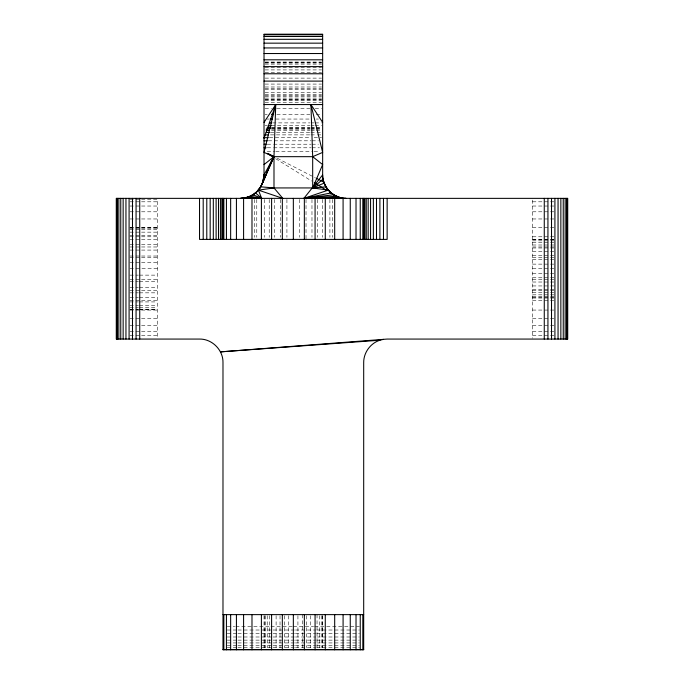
<?xml version="1.0" encoding="UTF-8"?>
<svg xmlns="http://www.w3.org/2000/svg" width="684" height="684" viewBox="0 0 684 684"><rect width="100%" height="100%" fill="white"/><g stroke="black" fill="none" stroke-linecap="round" stroke-linejoin="round"><path stroke-width="0.51" stroke-dasharray="3.42 2.56" d="M265.093 62.047L321.583 62.047M265.093 62.287L321.583 62.287M265.093 62.979L321.583 62.979M265.093 64.125L321.583 64.125M265.093 67.63L321.583 67.63M265.093 69.905L321.583 69.905M265.093 72.453L321.583 72.453M265.093 78.121L321.583 78.121M265.093 84.081L321.583 84.081M265.093 86.988L321.583 86.988M265.093 88.441L321.583 88.441M265.093 89.749L321.583 89.749M265.093 92.306L321.583 92.306M265.093 94.58L321.583 94.58M265.093 95.598L321.583 95.598M265.093 96.521L321.583 96.521M265.093 98.077L321.583 98.077M265.093 99.223L321.583 99.223M265.093 99.924L321.583 99.924M265.093 100.155L321.583 100.155M265.093 102.395L321.583 102.395M265.093 108.67L271.488 108.67M276.815 108.67L309.861 108.67M315.187 108.67L321.583 108.67M265.093 114.271L267.222 114.271M276.815 114.271L309.861 114.271M316.256 114.271L321.583 114.271M267.222 119.05L269.351 119.05M275.746 119.05L309.861 119.05M316.256 119.05L318.385 119.05M272.548 122.898L309.861 122.898M310.929 122.898L314.127 122.898M315.187 122.898L321.583 122.898M265.093 125.711L267.222 125.711M271.488 125.711L309.861 125.711M310.929 125.711L314.127 125.711M315.187 125.711L321.583 125.711M271.488 127.429L309.861 127.429M310.929 127.429L315.187 127.429M316.256 127.429L321.583 127.429M271.488 128.002L309.861 128.002M310.929 128.002L315.187 128.002M316.256 128.002L321.583 128.002M271.488 128.293L309.861 128.293M310.929 128.293L315.187 128.293M316.256 128.293L321.583 128.293M271.488 129.156L309.861 129.156M310.929 129.156L315.187 129.156M316.256 129.156L321.583 129.156M271.488 130.558L309.861 130.558M310.929 130.558L315.187 130.558M316.256 130.558L321.583 130.558M270.419 132.482L309.861 132.482M310.929 132.482L321.583 132.482M270.419 134.876L309.861 134.876M310.929 134.876L316.256 134.876M317.325 134.876L321.583 134.876M269.351 137.672L309.861 137.672M314.127 137.672L321.583 137.672M268.29 140.81L310.929 140.81M311.989 140.81L318.385 140.81M267.222 144.213L272.548 144.213M273.617 144.213L310.929 144.213M311.989 144.213L318.385 144.213M267.222 147.787L272.548 147.787M273.617 147.787L310.929 147.787M311.989 147.787L319.454 147.787M267.222 151.455L274.686 151.455M275.746 151.455L313.058 151.455M314.127 151.455L319.454 151.455M129.96 199.224L140.485 199.224M141.537 199.224L157.32 199.224L157.32 338.007M129.96 201.806L140.485 201.806M141.537 201.806L157.32 201.806M532.545 201.806L553.86 201.806M129.96 206.029L140.485 206.029M141.537 206.029L157.32 206.029M532.545 206.029L553.86 206.029M129.96 211.801L140.485 211.801M141.537 211.801L157.32 211.801M532.545 211.801L553.86 211.801M129.96 218.966L140.485 218.966M141.537 218.966L157.32 218.966M532.545 218.966L553.86 218.966M129.96 227.362L140.485 227.362M141.537 227.362L157.32 227.362M532.545 227.362L553.86 227.362M129.96 227.678L140.485 227.678M141.537 227.678L157.32 227.678M129.96 228.182L140.485 228.182M141.537 228.182L157.32 228.182M129.96 229.687L140.485 229.687M141.537 229.687L157.32 229.687M129.96 232.15L140.485 232.15M141.537 232.15L157.32 232.15M129.96 235.51L140.485 235.51M141.537 235.51L157.32 235.51M129.96 236.775L140.485 236.775M141.537 236.775L157.32 236.775M532.545 236.775L553.86 236.775M532.545 239.4L553.86 239.4M129.96 239.691L140.485 239.691M141.537 239.691L157.32 239.691M532.545 239.759L553.86 239.759M532.545 240.836L553.86 240.836M532.545 242.598L553.86 242.598M129.96 244.59L140.485 244.59M141.537 244.59L157.32 244.59M532.545 245L553.86 245M129.96 246.975L140.485 246.975M141.537 246.975L157.32 246.975M532.545 246.975L553.86 246.975M532.545 247.984L553.86 247.984M129.96 250.079L140.485 250.079M141.537 250.079L157.32 250.079M532.545 251.481L553.86 251.481M532.545 255.406L553.86 255.406M129.96 256.03L140.485 256.03M141.537 256.03L157.32 256.03M129.96 257.706L140.485 257.706M141.537 257.706L157.32 257.706M532.545 257.706L553.86 257.706M532.545 259.655L553.86 259.655M129.96 262.297L140.485 262.297M141.537 262.297L157.32 262.297M532.545 264.127L553.86 264.127M129.96 268.718L157.32 268.718M532.545 268.718L553.86 268.718M532.545 273.301L553.86 273.301M129.96 275.13L138.382 275.13M139.433 275.13L157.32 275.13M532.545 277.772L553.86 277.772M129.96 279.722L140.485 279.722M141.537 279.722L157.32 279.722M532.545 279.722L553.86 279.722M129.96 281.398L138.382 281.398M139.433 281.398L157.32 281.398M532.545 282.022L553.86 282.022M532.545 285.946L553.86 285.946M129.96 287.348L138.382 287.348M139.433 287.348L157.32 287.348M532.545 289.443L553.86 289.443M129.96 290.452L140.485 290.452M141.537 290.452L157.32 290.452M532.545 290.452L553.86 290.452M532.545 292.427L553.86 292.427M129.96 292.837L138.382 292.837M139.433 292.837L157.32 292.837M532.545 294.83L553.86 294.83M532.545 296.591L553.86 296.591M129.96 297.737L138.382 297.737M139.433 297.737L157.32 297.737M532.545 297.668L553.86 297.668M532.545 298.027L553.86 298.027M129.96 300.652L140.485 300.652M141.537 300.652L157.32 300.652M532.545 300.652L553.86 300.652M129.96 301.918L138.382 301.918M139.433 301.918L157.32 301.918M129.96 305.278L138.382 305.278M139.433 305.278L157.32 305.278M129.96 307.749L138.382 307.749M139.433 307.749L157.32 307.749M129.96 309.245L138.382 309.245M139.433 309.245L157.32 309.245M129.96 309.758L138.382 309.758M139.433 309.758L157.32 309.758M129.96 310.066L140.485 310.066M141.537 310.066L157.32 310.066M532.545 310.066L553.86 310.066M129.96 318.462L140.485 318.462M141.537 318.462L157.32 318.462M532.545 318.462L553.86 318.462M129.96 325.635L140.485 325.635M141.537 325.635L157.32 325.635M532.545 325.635L553.86 325.635M129.96 331.398L140.485 331.398M141.537 331.398L157.32 331.398M532.545 331.398L553.86 331.398M129.96 335.622L140.485 335.622M141.537 335.622L157.32 335.622M532.545 335.622L553.86 335.622M227.25 626.347L234.706 626.347M235.775 626.347L269.889 626.347M270.95 626.347L292.273 626.347M293.342 626.347L313.588 626.347M314.657 626.347L359.425 626.347M227.25 630.015L236.844 630.015M237.904 630.015L272.018 630.015M273.087 630.015L294.402 630.015M295.471 630.015L315.726 630.015M316.786 630.015L359.425 630.015M227.25 633.598L236.844 633.598M237.904 633.598L272.018 633.598M273.087 633.598L294.402 633.598M295.471 633.598L315.726 633.598M316.786 633.598L359.425 633.598M227.25 636.992L236.844 636.992M237.904 636.992L272.018 636.992M273.087 636.992L294.402 636.992M295.471 636.992L315.726 636.992M316.786 636.992L359.425 636.992M227.25 640.13L236.844 640.13M237.904 640.13L272.018 640.13M273.087 640.13L294.402 640.13M295.471 640.13L315.726 640.13M316.786 640.13L359.425 640.13M227.25 642.934L236.844 642.934M237.904 642.934L272.018 642.934M273.087 642.934L294.402 642.934M295.471 642.934L315.726 642.934M316.786 642.934L359.425 642.934M227.25 645.32L236.844 645.32M237.904 645.32L272.018 645.32M273.087 645.32L294.402 645.32M295.471 645.32L315.726 645.32M316.786 645.32L359.425 645.32M227.25 647.244L236.844 647.244M237.904 647.244L272.018 647.244M273.087 647.244L294.402 647.244M295.471 647.244L315.726 647.244M316.786 647.244L359.425 647.244M277.311 158.278L315.264 177.772M275.703 158.714L311.647 181.046M532.545 200.087L532.545 338.204M332.373 199.412L332.373 237.297M329.902 199.412L329.902 237.297M322.651 615.686L322.651 647.671M322.361 199.412L322.361 237.297M322.292 615.686L322.292 647.671M321.215 615.686L321.215 647.671M319.454 615.686L319.454 647.671M317.462 199.412L317.462 237.297M317.051 614.625L317.051 647.671M311.972 199.412L311.972 237.297M310.57 615.686L310.57 647.671M306.646 615.686L306.646 647.671M306.022 199.412L306.022 239.4M302.396 614.625L302.396 647.671M299.754 199.412L299.754 237.297M297.925 615.686L297.925 647.671M288.751 615.686L288.751 647.671M286.921 199.412L286.921 237.297M284.279 615.686L284.279 647.671M280.654 199.412L280.654 237.297M280.03 615.686L280.03 647.671M276.105 615.686L276.105 647.671M274.703 199.412L274.703 237.297M269.624 615.686L269.624 647.671M269.214 199.412L269.214 237.297M267.222 615.686L267.222 647.671M265.46 615.686L265.46 647.671M264.315 199.412L264.315 237.297M264.383 615.686L264.383 647.671M264.024 615.686L264.024 647.671M256.774 199.412L256.774 237.297M254.311 199.412L254.311 237.297"/><path stroke-width="1.03" d="M322.651 122.376L310.929 104.558L322.651 152.395L312.682 156.67L273.993 156.67C264.956 170.111 264.503 195.316 244.239 198.069C249.746 197.231 254.704 194.222 258.415 190.126L282.783 198.36L273.993 187.938L273.993 156.67L275.746 104.558L264.024 122.376M273.993 187.938L258.415 190.126L261.681 198.36L247.146 197.419L240.571 198.36L261.681 198.36L255.577 192.931L254.354 193.88L257.158 191.494L260.766 186.835L273.993 187.938L312.682 187.938L328.26 190.126L303.893 198.36L333.655 194.778L339.529 197.419L342.761 198.121L303.893 198.36L322.651 174.907C322.438 187.442 333.553 198.617 346.104 198.36C333.578 198.634 322.352 187.459 322.651 174.907L322.651 34.2L264.024 34.2L264.024 174.907L263.733 178.575L261.818 184.706M264.024 174.907L262.878 182.158L264.024 174.907L273.993 156.67L264.024 152.395L275.746 104.558L264.024 138.322M263.639 179.114L261.827 184.748M325.909 186.835L312.682 187.938L322.651 164.588L312.682 156.67L310.929 104.558M264.024 164.588L273.993 156.67L260.766 186.835L257.158 191.494L258.415 190.126M260.766 186.835L273.993 156.67M259.544 188.69L261.468 185.552M312.682 156.67L312.682 187.938L323.036 179.114M255.577 192.931L251.216 195.804L253.02 194.778L261.681 198.36L250.199 196.291L243.914 198.121M247.822 197.214L253.02 194.778M312.682 187.938L324.139 183.132M379.894 340.213C370.446 343.214 363.623 352.602 363.691 362.52L363.691 649.8L222.984 649.8L222.984 362.52C223.223 349.986 212.066 338.828 199.531 339.067L116.28 339.067L116.28 198.36L567.72 198.36L567.72 339.067L387.144 339.067L220.428 351.875L379.894 340.213L383.476 339.358M339.529 197.419L303.893 198.36L331.099 192.931L335.459 195.804M240.571 198.36L243.324 198.146M303.893 198.36L336.477 196.291M264.024 34.781L322.651 34.781M264.024 36.491L322.651 36.491M264.024 39.313L322.651 39.313M264.024 43.16L322.651 43.16M264.024 47.94L322.651 47.94M264.024 53.532L322.651 53.532M264.024 59.807L322.651 59.807M264.024 66.613L322.651 66.613M264.024 73.769L322.651 73.769M264.024 81.105L322.651 81.105M264.024 104.558L322.651 104.558M273.617 108.67L275.746 108.67M271.488 114.271L273.617 114.271M270.419 119.05L272.548 119.05M269.351 122.898L271.488 122.898M268.29 125.711L271.488 125.711M267.222 127.429L270.419 127.429M267.222 128.002L270.419 128.002M267.222 128.293L270.419 128.293M266.153 129.156L269.351 129.156M266.153 130.558L269.351 130.558M266.153 132.482L269.351 132.482M265.093 134.876L268.29 134.876M264.024 137.672L268.29 137.672M264.024 140.81L267.222 140.81M264.024 144.213L266.153 144.213M264.024 147.787L266.153 147.787M222.984 614.625L363.691 614.625M222.984 649.509L363.691 649.509M267.82 153.404L273.514 156.328M316.213 178.259L323.797 182.158L327.132 188.69L332.321 193.88L329.62 192.204M267.615 153.686L273.908 157.594M314.349 182.713L326.926 190.528M322.942 178.575L323.797 182.158M567.429 198.36L567.429 339.067M566.574 198.36L566.574 339.067M565.164 198.36L565.164 339.067M563.24 198.36L563.24 339.067M560.854 198.36L560.854 339.067M558.05 198.36L558.05 339.067M554.912 198.36L554.912 339.067M551.518 198.36L551.518 339.067M547.935 198.36L547.935 339.067M544.267 198.36L544.267 339.067M387.144 198.36L387.144 239.4L199.531 239.4L199.531 198.36M383.476 198.36L383.476 239.4M379.894 198.36L379.894 239.4M376.499 198.36L376.499 239.4M373.361 198.36L373.361 239.4M370.566 198.36L370.566 239.4M368.172 198.36L368.172 239.4M366.248 198.36L366.248 239.4M364.837 198.36L364.837 239.4M363.982 198.36L363.982 239.4M363.691 198.36L363.691 239.4M362.828 198.36L362.828 239.4M362.828 614.625L362.828 649.8M360.246 198.36L360.246 239.4M360.246 614.625L360.246 649.8M356.022 198.36L356.022 239.4M356.022 614.625L356.022 649.8M350.259 198.36L350.259 239.4M350.259 614.625L350.259 649.8M343.086 198.36L343.086 239.4M343.086 614.625L343.086 649.8M334.69 198.36L334.69 239.4M334.69 614.625L334.69 649.8M325.276 198.36L325.276 239.4M325.276 614.625L325.276 649.8M315.076 198.36L315.076 239.4M315.076 614.625L315.076 649.8M304.346 198.36L304.346 239.4M304.346 614.625L304.346 649.8M293.342 198.36L293.342 239.4M293.342 614.625L293.342 649.8M282.33 198.36L282.33 239.4M282.33 614.625L282.33 649.8M271.599 198.36L271.599 239.4M271.599 614.625L271.599 649.8M261.399 198.36L261.399 239.4M261.399 614.625L261.399 649.8M251.986 198.36L251.986 239.4M251.986 614.625L251.986 649.8M243.589 198.36L243.589 239.4M243.589 614.625L243.589 649.8M236.425 198.36L236.425 239.4M236.425 614.625L236.425 649.8M230.653 198.36L230.653 239.4M230.653 614.625L230.653 649.8M226.43 198.36L226.43 239.4M226.43 614.625L226.43 649.8M223.848 198.36L223.848 239.4M223.848 614.625L223.848 649.8M222.984 198.36L222.984 239.4M222.693 198.36L222.693 239.4M221.838 198.36L221.838 239.4M220.428 198.36L220.428 239.4M218.504 198.36L218.504 239.4M216.118 198.36L216.118 239.4M213.314 198.36L213.314 239.4M210.176 198.36L210.176 239.4M206.782 198.36L206.782 239.4M203.199 198.36L203.199 239.4M139.733 198.36L139.733 339.067M136.065 198.36L136.065 339.067M132.482 198.36L132.482 339.067M129.088 198.36L129.088 339.067M125.95 198.36L125.95 339.067M123.146 198.36L123.146 339.067M120.76 198.36L120.76 339.067M118.836 198.36L118.836 339.067M117.426 198.36L117.426 339.067M116.571 198.36L116.571 339.067"/></g></svg>
